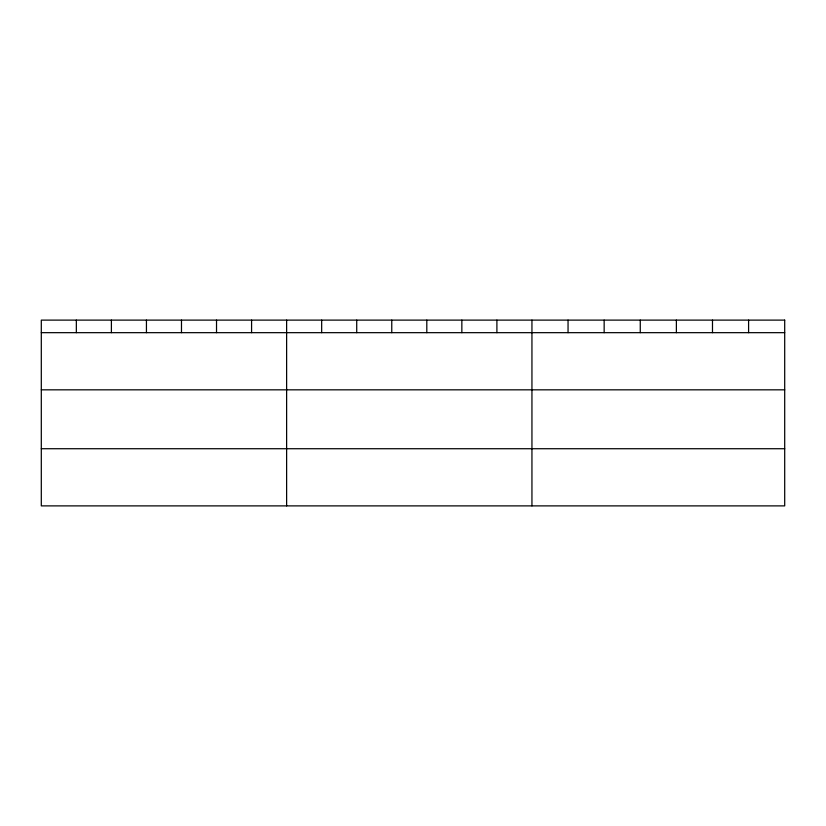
<?xml version="1.0" encoding="UTF-8"?>
<svg xmlns="http://www.w3.org/2000/svg" width="826" height="826" viewBox="0 0 826 826"><rect width="100%" height="100%" fill="white"/><g stroke="black" fill="none" stroke-linecap="round" stroke-linejoin="round"><path stroke-width="1.24" d="M41.3 332.671L784.7 332.671M41.3 389.831L784.7 389.831M41.3 448.725L784.7 448.725M748.593 320.116L748.593 332.671M712.487 320.116L712.487 332.671M676.38 320.116L676.38 332.671M640.264 320.116L640.264 332.671M604.157 320.116L604.157 332.671M568.051 320.116L568.051 332.671M531.944 320.116L531.944 505.884M496.901 320.116L496.901 332.671M461.848 320.116L461.848 332.671M426.805 320.116L426.805 332.671M391.761 320.116L391.761 332.671M356.718 320.116L356.718 332.671M321.665 320.116L321.665 332.671M286.622 320.116L286.622 505.884M251.579 320.116L251.579 332.671M216.526 320.116L216.526 332.671M181.483 320.116L181.483 332.671M146.439 320.116L146.439 332.671M111.396 320.116L111.396 332.671M76.343 320.116L76.343 332.671M784.7 320.116L41.3 320.116L41.3 505.884L784.7 505.884L784.7 320.116"/></g></svg>
